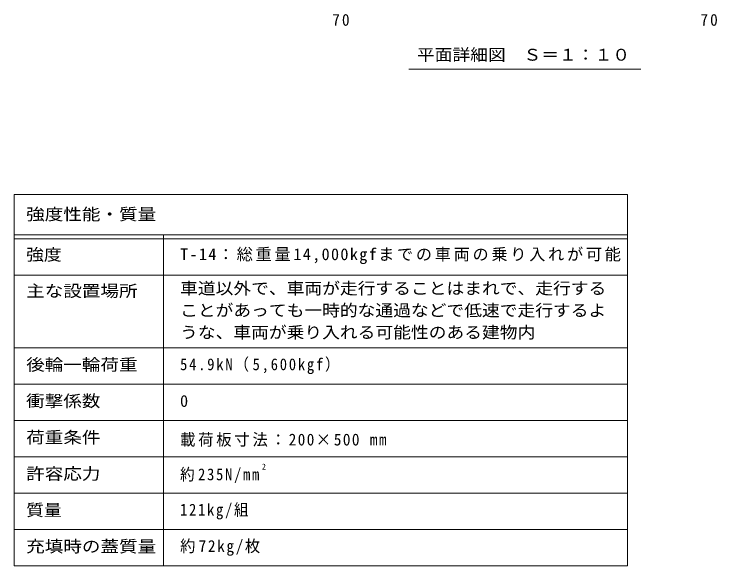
# Model space of a CAD drawing. Units: millimetres on the paper, enlarged 2 times, with parts at other scales. Extents: x -524 to 544, y -392 to 356.
# Drawn here: x -524 to -175.7, y -333.3 to -60 of the extents above; entities that cross this region are included whole.
import ezdxf
from ezdxf.enums import TextEntityAlignment as Align

# ---------------------------------------------------------------- set-up
doc = ezdxf.new("R2010")
doc.units = ezdxf.units.MM
doc.header["$LTSCALE"] = 2
for name, color, linetype, lineweight in [('0-4_その他', 7, 'Continuous', 9), ('0-F', 7, 'Continuous', 9), ('F-5_F-5ﾚｲﾔ', 7, 'Continuous', 9), ('F-F_F-Fﾚｲﾔ', 2, 'Continuous', 9)]:
    doc.layers.add(name, color=color, linetype=linetype, lineweight=lineweight)
doc.styles.add('ＭＳ ゴシック', font='')
doc.styles.get('ＭＳ ゴシック').set_extended_font_data('MS Gothic')

msp = doc.modelspace()

# ---------------------------------------------------------------- linework, layer by layer
at = {"layer": '0-4_その他'}
msp.add_line((-213.394, -87.365), (-328.394, -87.365), dxfattribs=at)
at = {"layer": 'F-5_F-5ﾚｲﾔ'}
for p, q in [((-220.021, -149.335), (-220.021, -333.335)), ((-524.021, -189.335), (-220.021, -189.335)), ((-524.021, -225.335), (-220.021, -225.335))]:
    msp.add_line(p, q, dxfattribs=at)
at = {"layer": 'F-F_F-Fﾚｲﾔ', "color": 7}
for p, q in [((-524.021, -149.335), (-220.021, -149.335)), ((-524.021, -149.335), (-524.021, -333.335)), ((-524.021, -169.335), (-220.021, -169.335)), ((-450.021, -169.335), (-450.021, -333.335)), ((-524.021, -171.335), (-220.021, -171.335)), ((-524.021, -189.335), (-220.021, -189.335)), ((-524.021, -225.335), (-220.021, -225.335)), ((-524.021, -243.335), (-220.021, -243.335)), ((-524.021, -261.335), (-220.021, -261.335)), ((-220.021, -279.335), (-524.021, -279.335)), ((-220.021, -297.335), (-524.021, -297.335)), ((-220.021, -315.335), (-524.021, -315.335)), ((-220.021, -333.335), (-524.021, -333.335))]:
    msp.add_line(p, q, dxfattribs=at)

# ---------------------------------------------------------------- texts
at = {"layer": '0-4_その他', "color": 2, "style": 'ＭＳ ゴシック', "width": 1.1}
msp.add_text('平面詳細図\u3000Ｓ＝１：１０', height=5.865, dxfattribs=at).set_placement((-324.394, -84.865), align=Align.BOTTOM_LEFT)
at = {"layer": '0-F', "color": 2, "char_height": 5.865, "attachment_point": 7, "style": 'ＭＳ ゴシック'}
for insert in [(-366.364, -65.915), (-183.924, -65.915)]:
    msp.add_mtext('\\T1.27;\\W0.95;70', dxfattribs=dict(at, insert=insert))
at = {"layer": 'F-5_F-5ﾚｲﾔ', "color": 6, "style": 'ＭＳ ゴシック'}
msp.add_text('2', height=2.933, dxfattribs=at).set_placement((-401.21, -286.491), align=Align.BOTTOM_LEFT)
at = {"layer": 'F-F_F-Fﾚｲﾔ', "style": 'ＭＳ ゴシック'}
for s, width, p in [('強度性能・質量', 1.15, (-518.021, -163.849)), ('強度', 1.1, (-518.021, -183.835)), ('主な設置場所', 1.15, (-518.021, -201.835)), ('車道以外で、車両が走行することはまれで、走行する', 1.1, (-441.754, -200.549)), ('ことがあっても一時的な通過などで低速で走行するよ', 1.1, (-441.754, -211.446)), ('うな、車両が乗り入れる可能性のある建物内', 1.1, (-441.754, -222.343)), ('後輪一輪荷重', 1.15, (-518.021, -238.335)), ('衝撃係数', 1.15, (-518.021, -256.335)), ('荷重条件', 1.15, (-518.021, -274.335)), ('許容応力', 1.15, (-518.021, -292.335)), ('質量', 1.1, (-518.021, -310.335)), ('充填時の蓋質量', 1.15, (-518.021, -328.335))]:
    msp.add_text(s, height=5.865, dxfattribs=dict(at, width=width)).set_placement(p, align=Align.BOTTOM_LEFT)
msp.add_text('0', height=5.865, dxfattribs=at).set_placement((-441.754, -256.335), align=Align.BOTTOM_LEFT)
at = {"layer": 'F-F_F-Fﾚｲﾔ', "char_height": 5.865, "attachment_point": 7, "style": 'ＭＳ ゴシック'}
for s, insert in [('\\T1.17;T-14：総重量14,000kgfまでの車両の乗り入れが可能', (-441.754, -183.835)), ('\\T1.25;\\W0.9;54.9kN（5,600kgf）', (-441.754, -238.335)), ('\\T1.18;\\W0.95;載荷板寸法：200×500\\~mm', (-441.754, -274.335)), ('\\T1.24;\\W0.9;約235N/mm', (-441.754, -292.335)), ('\\T1.24;\\W0.9;121kg/組', (-441.754, -310.335)), ('\\T1.21;\\W0.95;約72kg/枚', (-441.754, -328.335))]:
    msp.add_mtext(s, dxfattribs=dict(at, insert=insert))

doc.saveas('drawing.dxf')
